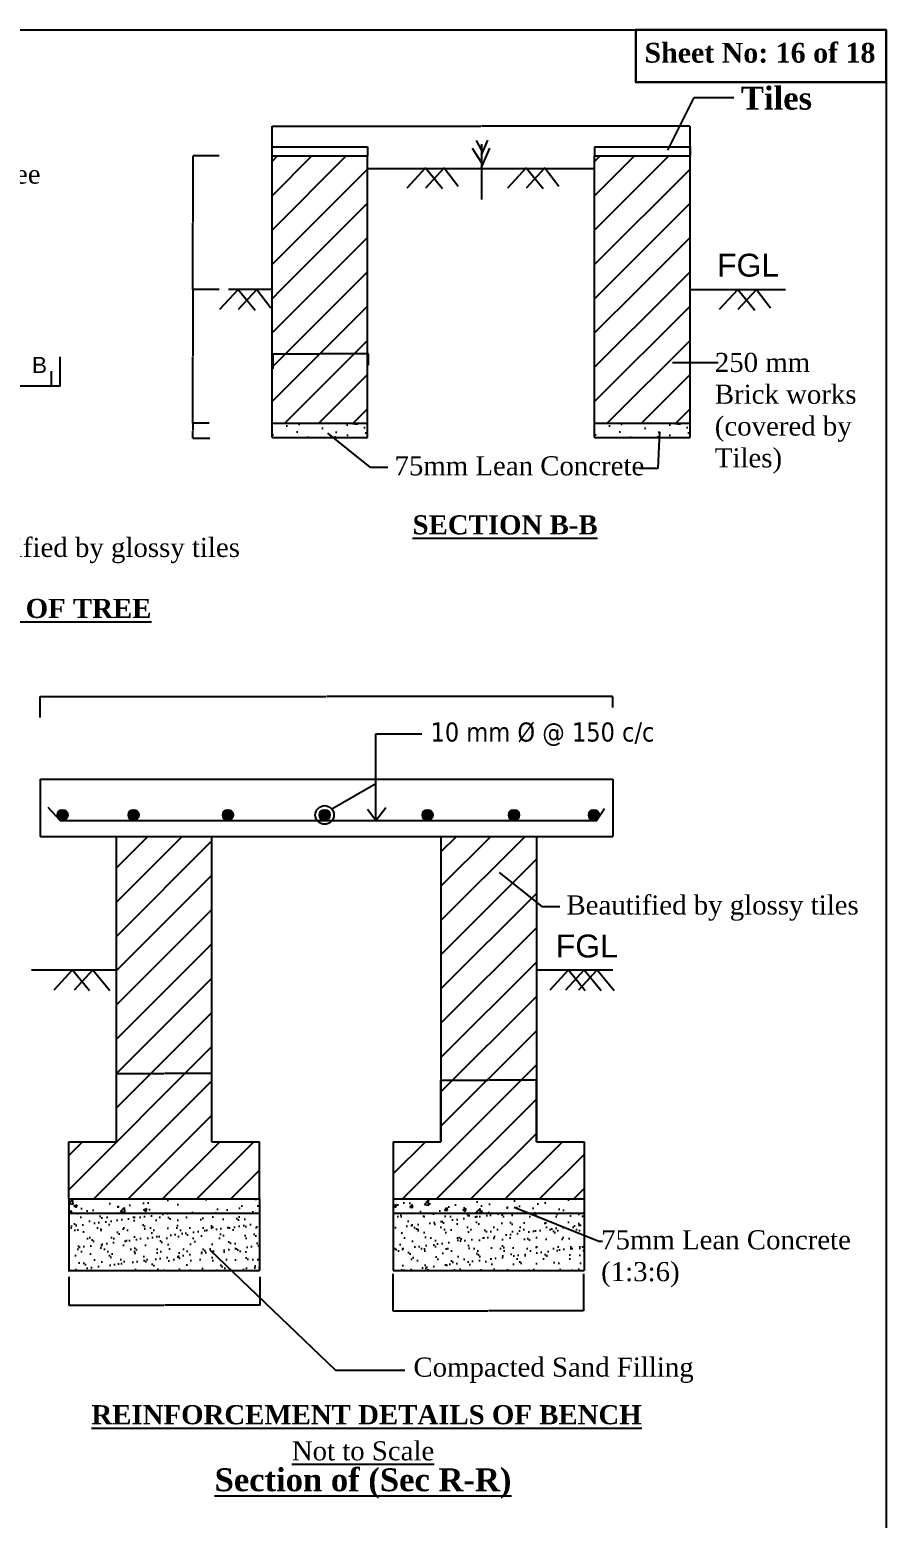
# Model space of a CAD drawing. Header units: inches. Extents: x 89000 to 1304432, y -10828 to 220529.
# Drawn here: x 847106 to 851594, y 77446 to 85245 of the extents above; entities that cross this region are included whole.
import ezdxf

# ---------------------------------------------------------------- set-up
doc = ezdxf.new("R2010")
doc.units = ezdxf.units.IN
doc.header["$LTSCALE"] = 7
doc.header["$MEASUREMENT"] = 0
doc.layers.add('sheet', color=1, linetype='Continuous', lineweight=15)
doc.styles.add('dim', font='isocp.shx')
doc.styles.get("Standard").update_dxf_attribs({"font": 'arial.ttf'})
doc.dimstyles.new('Copy of STANDARD', dxfattribs={"dimtxt": 0.5, "dimasz": 0.4075, "dimexe": 0.364, "dimexo": 0.219, "dimgap": 0.09, "dimtad": 0, "dimdec": 0, "dimlfac": 1000, "dimzin": 0, "dimdsep": 46, "dimtxsty": 'Standard', "dimcen": 0.09, "dimclre": 256, "dimadec": 0, "dimazin": 0, "dimtfac": 1, "dimtdec": 0, "dimtofl": 0, "dimtmove": 0, "dimatfit": 3, "dimfxl": 1, "dimtolj": 1, "dimtzin": 0, "dimlwd": -1, "dimarcsym": 0})
doc.dimstyles.get("Standard").update_dxf_attribs({"dimtxt": 0.18, "dimasz": 0.18, "dimexe": 0.18, "dimexo": 0.0625, "dimgap": 0.09, "dimtad": 0, "dimtih": 1, "dimtoh": 1, "dimdec": 4, "dimzin": 0, "dimdsep": 46, "dimtxsty": 'Standard', "dimcen": 0.09, "dimadec": 0, "dimazin": 0, "dimtfac": 1, "dimtdec": 4, "dimtofl": 0, "dimtmove": 0, "dimatfit": 3, "dimfxl": 1, "dimtolj": 1, "dimtzin": 0, "dimarcsym": 0})
doc.dimstyles.new('STANDARD$0', dxfattribs={"dimscale": 0, "dimtxt": 8, "dimasz": 8, "dimexe": 4, "dimexo": 0, "dimgap": 2, "dimtad": 1, "dimdec": 0, "dimzin": 0, "dimdsep": 46, "dimtxsty": 'dim', "dimblk": 'DOTSMALL', "dimcen": 1, "dimclrd": 6, "dimclre": 6, "dimclrt": 256, "dimadec": 0, "dimazin": 0, "dimtfac": 1, "dimtdec": 0, "dimtix": 1, "dimtofl": 0, "dimtmove": 1, "dimatfit": 3, "dimldrblk": 'DOTSMALL', "dimfxl": 6, "dimtolj": 1, "dimtzin": 0, "dimarcsym": 0})
pattern_1 = [(45, (603621.99, 96995.2), (-89.80256, 89.80256), [])]
pattern_2 = [(45, (605312.44, 96995.2), (-89.80256, 89.80256), [])]

# ---------------------------------------------------------------- blocks, each defined once
blk = doc.blocks.new('*D254')
at = {"layer": 'Defpoints', "color": 0, "transparency": 16777216}
for p in [(847161, 81751), (850161, 81694.4), (847161, 81641.1)]:
    blk.add_point(p, dxfattribs=at)
at = {"layer": 'sheet', "color": 0, "lineweight": -2, "transparency": 16777216}
for p, q in [((847161, 81641.3), (847161, 81751.4)), ((847161.8, 81751), (848658.8, 81751)), ((850160.2, 81751), (848663.3, 81751)), ((850161, 81694.6), (850161, 81751.4))]:
    blk.add_line(p, q, dxfattribs=at)
at = {"layer": 'sheet', "color": 0, "transparency": 16777216}
for points in [[(847161.8, 81751.2), (847161.8, 81750.9), (847161, 81751)], [(850160.2, 81751.2), (850160.2, 81750.9), (850161, 81751)]]:
    blk.add_solid(points, dxfattribs=at)
at = {"layer": 'sheet', "color": 0, "lineweight": -3, "transparency": 16777216, "insert": (848661, 81751), "char_height": 0.4, "attachment_point": 5}
blk.add_mtext('\\A1;{\\H3.667x;1500}', dxfattribs=at)
blk = doc.blocks.new('*D255')
at = {"layer": 'Defpoints', "color": 0, "transparency": 16777216}
for p in [(847311.3, 78710.3), (848311.3, 78710.3), (848311.3, 78561.6)]:
    blk.add_point(p, dxfattribs=at)
at = {"layer": 'sheet', "color": 0, "lineweight": -2, "transparency": 16777216}
for p, q in [((847311.3, 78710.1), (847311.3, 78561.3)), ((848311.3, 78710.1), (848311.3, 78561.3)), ((847312.1, 78561.6), (847809.5, 78561.6)), ((848310.5, 78561.6), (847813, 78561.6))]:
    blk.add_line(p, q, dxfattribs=at)
at = {"layer": 'sheet', "color": 0, "transparency": 16777216}
for points in [[(847312.1, 78561.8), (847312.1, 78561.5), (847311.3, 78561.6)], [(848310.5, 78561.8), (848310.5, 78561.5), (848311.3, 78561.6)]]:
    blk.add_solid(points, dxfattribs=at)
at = {"layer": 'sheet', "color": 0, "lineweight": -3, "transparency": 16777216, "insert": (847811.3, 78561.6), "char_height": 0.4, "attachment_point": 5}
blk.add_mtext('\\A1;{\\H3.667x;375}', dxfattribs=at)
blk = doc.blocks.new('*D256')
at = {"layer": 'Defpoints', "color": 0, "transparency": 16777216}
for p in [(849008, 78726.4), (850008, 78726.4), (850008, 78532.2)]:
    blk.add_point(p, dxfattribs=at)
at = {"layer": 'sheet', "color": 0, "lineweight": -2, "transparency": 16777216}
for p, q in [((849008, 78726.2), (849008, 78531.9)), ((850008, 78726.2), (850008, 78531.9)), ((849008.8, 78532.2), (849506.3, 78532.2)), ((850007.2, 78532.2), (849509.8, 78532.2))]:
    blk.add_line(p, q, dxfattribs=at)
at = {"layer": 'sheet', "color": 0, "transparency": 16777216}
for points in [[(849008.8, 78532.4), (849008.8, 78532.1), (849008, 78532.2)], [(850007.2, 78532.4), (850007.2, 78532.1), (850008, 78532.2)]]:
    blk.add_solid(points, dxfattribs=at)
at = {"layer": 'sheet', "color": 0, "lineweight": -3, "transparency": 16777216, "insert": (849508, 78532.2), "char_height": 0.4, "attachment_point": 5}
blk.add_mtext('\\A1;{\\H3.667x;375}', dxfattribs=at)
blk = doc.blocks.new('*D262')
at = {"layer": 'Defpoints', "color": 0, "transparency": 16777216}
for p in [(848061, 79776.7), (847561, 79418.8), (848061, 79418.8)]:
    blk.add_point(p, dxfattribs=at)
at = {"layer": 'sheet', "color": 0, "lineweight": -2, "transparency": 16777216}
for p, q in [((847561, 79419), (847561, 79777)), ((847561.8, 79776.7), (847809.3, 79776.7)), ((848060.2, 79776.7), (847812.8, 79776.7)), ((848061, 79419), (848061, 79777))]:
    blk.add_line(p, q, dxfattribs=at)
at = {"layer": 'sheet', "color": 0, "transparency": 16777216}
for points in [[(847561.8, 79776.8), (847561.8, 79776.5), (847561, 79776.7)], [(848060.2, 79776.8), (848060.2, 79776.5), (848061, 79776.7)]]:
    blk.add_solid(points, dxfattribs=at)
at = {"layer": 'sheet', "color": 0, "lineweight": -3, "transparency": 16777216, "insert": (847811, 79776.7), "char_height": 0.4, "attachment_point": 5}
blk.add_mtext('\\A1;{\\H3.667x;250}', dxfattribs=at)
blk = doc.blocks.new('*D263')
at = {"layer": 'Defpoints', "color": 0, "transparency": 16777216}
for p in [(849761, 79740.9), (849261, 79418.8), (849761, 79418.8)]:
    blk.add_point(p, dxfattribs=at)
at = {"layer": 'sheet', "color": 0, "lineweight": -2, "transparency": 16777216}
for p, q in [((849261, 79419), (849261, 79741.3)), ((849261.8, 79740.9), (849509.3, 79740.9)), ((849760.2, 79740.9), (849512.8, 79740.9)), ((849761, 79419), (849761, 79741.3))]:
    blk.add_line(p, q, dxfattribs=at)
at = {"layer": 'sheet', "color": 0, "transparency": 16777216}
for points in [[(849261.8, 79741), (849261.8, 79740.8), (849261, 79740.9)], [(849760.2, 79741), (849760.2, 79740.8), (849761, 79740.9)]]:
    blk.add_solid(points, dxfattribs=at)
at = {"layer": 'sheet', "color": 0, "lineweight": -3, "transparency": 16777216, "insert": (849511, 79740.9), "char_height": 0.4, "attachment_point": 5}
blk.add_mtext('\\A1;{\\H3.667x;250}', dxfattribs=at)
blk = doc.blocks.new('*D266')
at = {"layer": 'Defpoints', "color": 0, "transparency": 16777216}
for p in [(848099.2, 84584), (847961.3, 83884), (848099.2, 83884)]:
    blk.add_point(p, dxfattribs=at)
at = {"layer": 'sheet', "color": 0, "lineweight": -2, "transparency": 16777216}
for p, q in [((848099, 84584), (847961, 84584)), ((847961.3, 84583.2), (847961.3, 84235.8)), ((847961.3, 83884.8), (847961.3, 84232.3)), ((848099, 83884), (847961, 83884))]:
    blk.add_line(p, q, dxfattribs=at)
at = {"layer": 'sheet', "color": 0, "transparency": 16777216}
for points in [[(847961.2, 84583.2), (847961.5, 84583.2), (847961.3, 84584)], [(847961.2, 83884.8), (847961.5, 83884.8), (847961.3, 83884)]]:
    blk.add_solid(points, dxfattribs=at)
at = {"layer": 'sheet', "color": 0, "lineweight": -3, "transparency": 16777216, "insert": (847961.3, 84234), "char_height": 0.4, "attachment_point": 5, "rotation": 90}
blk.add_mtext('\\A1;{\\H3.667x;350}', dxfattribs=at)
blk = doc.blocks.new('*D267')
at = {"layer": 'Defpoints', "color": 0, "transparency": 16777216}
for p in [(848099.2, 83884), (847961.3, 83184), (848046.9, 83184)]:
    blk.add_point(p, dxfattribs=at)
at = {"layer": 'sheet', "color": 0, "lineweight": -2, "transparency": 16777216}
for p, q in [((848099, 83884), (847961, 83884)), ((847961.3, 83883.2), (847961.3, 83535.8)), ((847961.3, 83184.8), (847961.3, 83532.3)), ((848046.7, 83184), (847961, 83184))]:
    blk.add_line(p, q, dxfattribs=at)
at = {"layer": 'sheet', "color": 0, "transparency": 16777216}
for points in [[(847961.2, 83883.2), (847961.5, 83883.2), (847961.3, 83884)], [(847961.2, 83184.8), (847961.5, 83184.8), (847961.3, 83184)]]:
    blk.add_solid(points, dxfattribs=at)
at = {"layer": 'sheet', "color": 0, "lineweight": -3, "transparency": 16777216, "insert": (847961.3, 83534), "char_height": 0.4, "attachment_point": 5, "rotation": 90}
blk.add_mtext('\\A1;{\\H3.667x;600}', dxfattribs=at)
blk = doc.blocks.new('*D268')
at = {"layer": 'Defpoints', "color": 0, "transparency": 16777216}
for p in [(848881.7, 83547.4), (848381.7, 83468.2), (848881.7, 83488.2)]:
    blk.add_point(p, dxfattribs=at)
at = {"layer": 'sheet', "color": 0, "lineweight": -2, "transparency": 16777216}
for p, q in [((848381.7, 83468.4), (848381.7, 83547.7)), ((848382.5, 83547.4), (848630, 83547.4)), ((848880.9, 83547.4), (848633.4, 83547.4)), ((848881.7, 83488.5), (848881.7, 83547.7))]:
    blk.add_line(p, q, dxfattribs=at)
at = {"layer": 'sheet', "color": 0, "transparency": 16777216}
for points in [[(848382.5, 83547.5), (848382.5, 83547.2), (848381.7, 83547.4)], [(848880.9, 83547.5), (848880.9, 83547.2), (848881.7, 83547.4)]]:
    blk.add_solid(points, dxfattribs=at)
at = {"layer": 'sheet', "color": 0, "lineweight": -3, "transparency": 16777216, "insert": (848631.7, 83547.4), "char_height": 0.4, "attachment_point": 5}
blk.add_mtext('\\A1;{\\H3.667x;250}', dxfattribs=at)
blk = doc.blocks.new('*D270')
at = {"layer": 'Defpoints', "color": 0, "transparency": 16777216}
for p in [(848046.9, 83184), (847961.3, 83104), (848050.5, 83104)]:
    blk.add_point(p, dxfattribs=at)
at = {"layer": 'sheet', "color": 0, "lineweight": -2, "transparency": 16777216}
for p, q in [((848046.7, 83184), (847961, 83184)), ((847961.3, 83183.2), (847961.3, 83145.2)), ((848050.2, 83104), (847961, 83104)), ((847961.3, 83104.8), (847961.3, 83142.9))]:
    blk.add_line(p, q, dxfattribs=at)
at = {"layer": 'sheet', "color": 0, "transparency": 16777216}
for points in [[(847961.2, 83183.2), (847961.5, 83183.2), (847961.3, 83184)], [(847961.2, 83104.8), (847961.5, 83104.8), (847961.3, 83104)]]:
    blk.add_solid(points, dxfattribs=at)
at = {"layer": 'sheet', "color": 0, "lineweight": -3, "transparency": 16777216, "insert": (847961.3, 83144), "char_height": 0.4, "attachment_point": 5, "rotation": 90}
blk.add_mtext('\\A1;{\\H3.667x;75}', dxfattribs=at)
blk = doc.blocks.new('*D271')
at = {"layer": 'Defpoints', "color": 0, "transparency": 16777216}
for p in [(850566.4, 84740), (848375.9, 84584), (850566.4, 84584)]:
    blk.add_point(p, dxfattribs=at)
at = {"layer": 'sheet', "color": 0, "lineweight": -2, "transparency": 16777216}
for p, q in [((848375.9, 84584.3), (848375.9, 84740.3)), ((848376.7, 84740), (849469.6, 84740)), ((850565.6, 84740), (849472.8, 84740)), ((850566.4, 84584.3), (850566.4, 84740.3))]:
    blk.add_line(p, q, dxfattribs=at)
at = {"layer": 'sheet', "color": 0, "transparency": 16777216}
for points in [[(848376.7, 84740.1), (848376.7, 84739.8), (848375.9, 84740)], [(850565.6, 84740.1), (850565.6, 84739.8), (850566.4, 84740)]]:
    blk.add_solid(points, dxfattribs=at)
at = {"layer": 'sheet', "color": 0, "lineweight": -3, "transparency": 16777216, "insert": (849471.2, 84740), "char_height": 0.4, "attachment_point": 5}
blk.add_mtext('\\A1;{\\H2.5x;2000}', dxfattribs=at)

msp = doc.modelspace()

# ---------------------------------------------------------------- hatches: boundary and pattern name
at = {"layer": 'sheet', "lineweight": -3}
h = msp.add_hatch(dxfattribs=at)
h.set_pattern_fill('ANSI31', color=0, scale=40, style=0)
h.set_pattern_definition(pattern_1)
h.paths.add_polyline_path([(848375.94242, 84584.04627), (848375.94242, 83884.04627), (848875.94242, 83884.04627), (848875.94242, 84584.04627)])
h = msp.add_hatch(dxfattribs=at)
h.set_pattern_fill('ANSI31', color=0, scale=40, style=0)
h.set_pattern_definition(pattern_2)
h.paths.add_polyline_path([(850066.39568, 84584.04627), (850066.39568, 83884.04627), (850566.39568, 83884.04627), (850566.39568, 84584.04627)])
h = msp.add_hatch(dxfattribs=at)
h.set_pattern_fill('ANSI31', color=0, scale=40, style=0)
h.set_pattern_definition(pattern_1)
h.paths.add_polyline_path([(848459.69174, 83426.53125), (848792.19311, 83426.53125), (848792.19311, 83257.31317), (848459.69174, 83257.31317)], flags=24)
h.paths.add_polyline_path([(848375.94242, 83184.04627), (848875.94242, 83184.04627), (848875.94242, 83884.04627), (848375.94242, 83884.04627)])
h = msp.add_hatch(dxfattribs=at)
h.set_pattern_fill('ANSI31', color=0, scale=40, style=0)
h.set_pattern_definition(pattern_2)
h.paths.add_polyline_path([(850150.14499, 83426.53125), (850482.64636, 83426.53125), (850482.64636, 83257.31317), (850150.14499, 83257.31317)], flags=24)
h.paths.add_polyline_path([(850066.39568, 83184.04627), (850566.39568, 83184.04627), (850566.39568, 83884.04627), (850066.39568, 83884.04627)])
h = msp.add_hatch(dxfattribs=at)
h.set_pattern_fill('AR-CONC', color=0, style=0)
h.set_pattern_definition([(50, (603621.99, 96995.2), (182.18467, -15.93909), [19.05, -209.55]), (355, (603621.99, 96995.2), (-35.24283, 191.05664), [15.24, -167.64]), (100.451, (603637.17, 96993.87), (146.9425, 175.11669), [16.19, -178.09]), (46.1842, (603621.99, 97046), (271.07904, -42.04233), [28.575, -314.325]), (96.6356, (603644.58, 97042.5), (237.40423, 247.42556), [24.285, -267.135]), (351.184, (603621.99, 97046), (237.4046, 247.42512), [22.86, -251.46]), (21, (603647.39, 97033.3), (151.61488, -102.26552), [19.05, -209.55]), (326, (603647.39, 97033.3), (61.80203, 184.18797), [15.24, -167.64]), (71.4514, (603660.02, 97024.78), (213.41649, 81.92286), [16.19, -178.09]), (37.5, (603621.986, 96995.2), (3.088603, 84.555039), [0, -165.608, 0, -170.18, 0, -168.275]), (7.5, (603621.99, 96995.2), (66.819663, 100.180575), [0, -97.028, 0, -161.798, 0, -64.135]), (327.5, (603565.344, 96995.2), (135.590595, -5.728744), [0, -63.5, 0, -198.12, 0, -262.89]), (317.5, (603539.94, 96995.2), (148.12918, 25.42649), [0, -82.55, 0, -131.572, 0, -186.69])])
h.paths.add_polyline_path([(848375.94242, 83109.04627), (848875.94242, 83109.04627), (848875.94242, 83184.04627), (848375.94242, 83184.04627)])
h = msp.add_hatch(dxfattribs=at)
h.set_pattern_fill('AR-CONC', color=0, style=0)
h.set_pattern_definition([(50, (605312.44, 96995.2), (182.18467, -15.93909), [19.05, -209.55]), (355, (605312.44, 96995.2), (-35.24283, 191.05664), [15.24, -167.64]), (100.451, (605327.62, 96993.87), (146.9425, 175.11669), [16.19, -178.09]), (46.1842, (605312.44, 97046), (271.07904, -42.04233), [28.575, -314.325]), (96.6356, (605335.03, 97042.5), (237.40423, 247.42556), [24.285, -267.135]), (351.184, (605312.44, 97046), (237.4046, 247.42512), [22.86, -251.46]), (21, (605337.84, 97033.3), (151.61488, -102.26552), [19.05, -209.55]), (326, (605337.84, 97033.3), (61.80203, 184.18797), [15.24, -167.64]), (71.4514, (605350.47, 97024.78), (213.41649, 81.92286), [16.19, -178.09]), (37.5, (605312.44, 96995.2), (3.088603, 84.555039), [0, -165.608, 0, -170.18, 0, -168.275]), (7.5, (605312.44, 96995.2), (66.819663, 100.180575), [0, -97.028, 0, -161.798, 0, -64.135]), (327.5, (605255.8, 96995.2), (135.590595, -5.728744), [0, -63.5, 0, -198.12, 0, -262.89]), (317.5, (605230.4, 96995.2), (148.12918, 25.42649), [0, -82.55, 0, -131.572, 0, -186.69])])
h.paths.add_polyline_path([(850066.39568, 83109.04627), (850566.39568, 83109.04627), (850566.39568, 83184.04627), (850066.39568, 83184.04627)])
for points in [[(847250.95758, 81130.93819, 1.0000009807), (847305.82233, 81130.93819, 0.3854455477), (847281.10703, 81158.23568), (847275.67288, 81158.23568, 0.3854455477)], [(847622.98153, 81130.93819, 1.0000009807), (847677.84628, 81130.93819, 0.3854455477), (847653.13098, 81158.23568), (847647.69683, 81158.23568, 0.3854455477)], [(848117.23574, 81130.93819, 1.0000009807), (848172.10049, 81130.93819, 0.3854455477), (848147.38519, 81158.23568), (848141.95103, 81158.23568, 0.3854455477)], [(848624.14407, 81130.93819, 1.0000009807), (848679.00882, 81130.93819, 0.3854455477), (848654.29352, 81158.23568), (848648.85937, 81158.23568, 0.3854455477)], [(849163.69433, 81130.93819, 1.0000009807), (849218.55908, 81130.93819, 0.3854455477), (849193.84378, 81158.23568), (849188.40963, 81158.23568, 0.3854455477)], [(849616.2726, 81130.93819, 1.0000009807), (849671.13735, 81130.93819, 0.3854455477), (849646.42205, 81158.23568), (849640.9879, 81158.23568, 0.3854455477)], [(850035.13154, 81130.93819, 1.0000009807), (850089.9963, 81130.93819, 0.3854455477), (850065.281, 81158.23568), (850059.84684, 81158.23568, 0.3854455477)]]:
    msp.add_hatch(color=0, dxfattribs=at).paths.add_polyline_path(points)
h = msp.add_hatch(dxfattribs=at)
h.set_pattern_fill('ANSI31', color=0, scale=40, style=0)
h.set_pattern_definition([(45, (715838.27, 106644.88), (-89.80256, 89.80256), [])])
h.paths.add_polyline_path([(848061.04976, 80318.79729), (847561.04976, 80318.79729), (847561.04976, 79418.79729), (847311.04976, 79418.79729), (847311.04976, 79118.79729), (848311.04976, 79118.79729), (848311.04976, 79418.79729), (848061.04976, 79418.79729)])
h.paths.add_polyline_path([(848061.04976, 81018.79729), (847561.04976, 81018.79729), (847561.04976, 80318.79729), (848061.04976, 80318.79729)])
h.paths.add_polyline_path([(849761.04976, 81018.79729), (849261.04976, 81018.79729), (849261.04976, 80318.79729), (849761.04976, 80318.79729)])
h.paths.add_polyline_path([(849761.04976, 80318.79729), (849261.04976, 80318.79729), (849261.04976, 79418.79729), (849011.04976, 79418.79729), (849011.04976, 79118.79729), (850011.04976, 79118.79729), (850011.04976, 79418.79729), (849761.04976, 79418.79729)])
h = msp.add_hatch(dxfattribs=at)
h.set_pattern_fill('AR-CONC', color=0, style=0)
h.set_pattern_definition([(50, (847311.05, 79043.8), (182.185, -15.939), [19.05, -209.55]), (355, (847311.05, 79043.8), (-35.243, 191.057), [15.24, -167.64]), (100.451, (847326.23, 79042.47), (146.943, 175.117), [16.19, -178.09]), (46.184, (847311.05, 79094.6), (271.079, -42.042), [28.575, -314.325]), (96.636, (847333.64, 79091.1), (237.404, 247.426), [24.285, -267.135]), (351.184, (847311.05, 79094.6), (237.405, 247.425), [22.86, -251.46]), (21, (847336.45, 79081.9), (151.615, -102.2655), [19.05, -209.55]), (326, (847336.45, 79081.9), (61.802, 184.188), [15.24, -167.64]), (71.4514, (847349.08, 79073.38), (213.416, 81.923), [16.19, -178.09]), (37.5, (847311.05, 79043.8), (3.0886, 84.555), [0, -165.608, 0, -170.18, 0, -168.275]), (7.5, (847311.05, 79043.8), (66.8197, 100.1806), [0, -97.028, 0, -161.798, 0, -64.135]), (327.5, (847254.41, 79043.8), (135.5906, -5.7287), [0, -63.5, 0, -198.12, 0, -262.89]), (317.5, (847229.01, 79043.8), (148.129, 25.4265), [0, -82.55, 0, -131.572, 0, -186.69])])
h.paths.add_polyline_path([(848311.04976, 79118.79729), (847311.04976, 79118.79729), (847311.04976, 79043.79729), (848311.04976, 79043.79729)])
h.paths.add_polyline_path([(850011.04976, 79118.79729), (849011.04976, 79118.79729), (849011.04976, 79043.79729), (850011.04976, 79043.79729)])
h = msp.add_hatch(dxfattribs=at)
h.set_pattern_fill('AR-SAND', color=0, scale=1.75, style=0)
h.set_pattern_definition([(37.5, (847311.05, 78743.8), (-2.8, 85.6473), [0, -67.564, 0, -75.565, 0, -72.2313]), (7.5, (847311.05, 78743.8), (78.6666, 125.4444), [0, -36.449, 0, -60.8965, 0, -23.3362]), (327.5, (847256.376, 78743.8), (138.4237, 0.2515), [0, -22.225, 0, -80.01, 0, -104.4575]), (317.5, (847256.38, 78743.8), (133.6224, 39.0126), [0, -11.1125, 0, -52.451, 0, -60.0075])])
h.paths.add_polyline_path([(847311.04976, 79043.79729), (847311.04976, 78743.79729), (848311.04976, 78743.79729), (848311.04976, 79043.79729)])
h.paths.add_polyline_path([(849011.04976, 79043.79729), (849011.04976, 78743.79729), (850011.04976, 78743.79729), (850011.04976, 79043.79729)])

# ---------------------------------------------------------------- linework, layer by layer
at = {"color": 0, "lineweight": -3, "ltscale": 0.2}
for p, q in [((848375.94242, 84584.04627), (848375.94242, 84631.86496)), ((848375.94242, 84631.86496), (848875.94242, 84631.86496)), ((848875.94242, 84631.86496), (848875.94242, 84584.04627)), ((850066.39568, 84631.86496), (850566.39568, 84631.86496)), ((850066.39568, 84631.86496), (850066.39568, 84584.04627)), ((850566.39568, 84631.86496), (850566.39568, 84584.04627))]:
    msp.add_line(p, q, dxfattribs=at)
at = {"color": 0, "linetype": 'ByBlock', "lineweight": -3, "ltscale": 0.5}
for p, q in [((849472.81885, 84616.28971), (849447.06923, 84664.70955)), ((849472.81885, 84590.86163), (849506.28819, 84666.81641)), ((849472.81885, 84646.40937), (849472.81885, 84355.94907)), ((849472.81885, 84522.93022), (849516.79682, 84625.41738)), ((849472.81885, 84549.63905), (849426.63957, 84623.9628)), ((848875.94242, 84518.22657), (850066.39568, 84518.22657)), ((849277.58218, 84521.45537), (849350.71826, 84425.80633)), ((849805.51375, 84521.45537), (849878.64983, 84425.80633)), ((848375.94242, 83884.04627), (848147.03222, 83884.04627)), ((848296.49738, 83884.04627), (848369.63346, 83788.39723)), ((850914.00342, 83884.04627), (850987.1395, 83788.39723))]:
    msp.add_line(p, q, dxfattribs=at)
at = {"color": 0, "lineweight": -3, "ltscale": 0.5}
for p, q in [((848375.94242, 84584.04627), (848875.94242, 84584.04627)), ((850066.39568, 84584.04627), (850566.39568, 84584.04627))]:
    msp.add_line(p, q, dxfattribs=at)
msp.add_lwpolyline([(851594.19349, 74461.83666), (836049.84839, 74461.83666), (836049.84839, 85245.39259), (851594.19349, 85245.39259)], close=True)
at = {"color": 7, "lineweight": 30, "ltscale": 0.18}
msp.add_lwpolyline([(851594.19349, 85245.39259), (850281.52371, 85245.39259), (850281.52371, 84970.02394), (851594.19349, 84970.02394)], close=True, dxfattribs=at)
at = {"layer": 'sheet', "color": 0, "lineweight": -3}
for p, q in [((848375.94242, 83109.04627), (848375.94242, 84584.04627)), ((848875.94242, 83109.04627), (848875.94242, 84584.04627)), ((850066.39568, 83109.04627), (850066.39568, 84584.04627)), ((850566.39568, 83109.04627), (850566.39568, 84584.04627)), ((848375.94242, 83184.04627), (848875.94242, 83184.04627)), ((850066.39568, 83184.04627), (850566.39568, 83184.04627)), ((848920.50707, 81101.92422), (848920.50707, 81556.52365)), ((848920.50707, 81556.52365), (849160.49234, 81556.52365)), ((847161.04976, 81318.79729), (850161.04976, 81318.79729)), ((847161.04976, 81318.79729), (847161.04976, 81018.79729)), ((850161.04976, 81318.79729), (850161.04976, 81018.79729)), ((847161.04976, 81018.79729), (850161.04976, 81018.79729)), ((847561.04976, 79418.79729), (847561.04976, 81018.79729)), ((848061.04976, 79418.79729), (848061.04976, 81018.79729)), ((849261.04976, 81018.79729), (849261.04976, 79418.79729)), ((849761.04976, 81018.79729), (849761.04976, 79418.79729)), ((847115.90965, 80318.79729), (847561.04976, 80318.79729)), ((849761.04976, 80318.79729), (850161.04976, 80318.79729)), ((847311.04976, 79418.79729), (847561.04976, 79418.79729)), ((847311.04976, 79118.79729), (847311.04976, 79418.79729)), ((848061.04976, 79418.79729), (848311.04976, 79418.79729)), ((848311.04976, 79118.79729), (848311.04976, 79418.79729)), ((849011.04976, 79418.79729), (849261.04976, 79418.79729)), ((849011.04976, 79418.79729), (849011.04976, 79118.79729)), ((849761.04976, 79418.79729), (850011.04976, 79418.79729)), ((850011.04976, 79418.79729), (850011.04976, 79118.79729)), ((847311.04976, 79118.79729), (848311.04976, 79118.79729)), ((849011.04976, 79118.79729), (850011.04976, 79118.79729))]:
    msp.add_line(p, q, dxfattribs=at)
for points in [[(849179.92317, 84521.45537), (849082.26416, 84416.19647)], [(849277.58218, 84521.45537), (849179.92317, 84416.19647)], [(849179.92317, 84521.45537), (849268.96577, 84413.3266)], [(849707.85474, 84521.45537), (849610.19573, 84416.19647)], [(849805.51375, 84521.45537), (849707.85474, 84416.19647)], [(849707.85474, 84521.45537), (849796.89734, 84413.3266)], [(848198.83837, 83884.04627), (848101.17936, 83778.78736)], [(848296.49738, 83884.04627), (848198.83837, 83778.78736)], [(848198.83837, 83884.04627), (848287.88098, 83775.9175)], [(850566.39568, 83884.04627), (851066.39568, 83884.04627)], [(850816.34441, 83884.04627), (850718.68539, 83778.78736)], [(850914.00342, 83884.04627), (850816.34441, 83778.78736)], [(850816.34441, 83884.04627), (850905.38701, 83775.9175)], [(847026.45215, 83380.13646), (847265.26341, 83380.13646), (847265.26341, 83531.32983)], [(847219.86196, 83380.13646), (847219.86196, 83455.949)], [(848375.94242, 83109.04627), (848375.94242, 83109.04627)], [(848375.94242, 83109.04627), (848875.94242, 83109.04627)], [(850066.39568, 83109.04627), (850066.39568, 83109.04627)], [(850066.39568, 83109.04627), (850566.39568, 83109.04627)], [(848920.50707, 81294.80901), (848689.70408, 81161.65119)], [(847200.47038, 81171.92177), (847265.72308, 81101.92422), (850075.42475, 81101.92422), (850118.2786, 81164.21115)], [(848920.50707, 81101.92422), (848876.40495, 81160.38987)], [(848920.50707, 81101.92422), (848971.55356, 81169.96892)], [(847330.09751, 80318.79729), (847232.4385, 80213.53839)], [(847330.09751, 80318.79729), (847419.14012, 80210.66852)], [(847436.37441, 80318.79729), (847338.7154, 80213.53839)], [(847436.37441, 80318.79729), (847525.41702, 80210.66852)], [(847561.04976, 80318.79729), (847564.69632, 80318.79729)], [(849761.04976, 80318.79729), (849761.04976, 80318.79729)], [(849928.48806, 80318.79729), (849830.82904, 80213.53839)], [(850010.79817, 80318.79729), (849913.13916, 80213.53839)], [(849928.48806, 80318.79729), (850017.53066, 80210.66852)], [(850078.73965, 80318.79729), (849981.08064, 80213.53839)], [(850010.79817, 80318.79729), (850099.84077, 80210.66852)], [(850078.73965, 80318.79729), (850167.78225, 80210.66852)], [(847311.04976, 79118.79729), (848311.04976, 79118.79729)], [(847311.04976, 79118.79729), (847311.04976, 78743.79729)], [(848311.04976, 79118.79729), (848311.04976, 78743.79729)], [(849011.04976, 79118.79729), (850011.04976, 79118.79729)], [(849011.04976, 79118.79729), (849011.04976, 78743.79729)], [(850011.04976, 79118.79729), (850011.04976, 78743.79729)], [(847311.04976, 79043.79729), (848311.04976, 79043.79729)], [(849011.04976, 79043.79729), (850011.04976, 79043.79729)], [(847311.04976, 78743.79729), (848311.04976, 78743.79729)], [(849011.04976, 78743.79729), (850011.04976, 78743.79729)]]:
    msp.add_lwpolyline(points, dxfattribs=at)
for centre, radius in [((847278.38995, 81130.93819), 27.43238), ((847650.41391, 81130.93819), 27.43238), ((848144.66811, 81130.93819), 27.43238), ((848651.57645, 81130.93819), 48.95921), ((848651.57645, 81130.93819), 27.43238), ((849191.1267, 81130.93819), 27.43238), ((849643.70497, 81130.93819), 27.43238), ((850062.56392, 81130.93819), 27.43238)]:
    msp.add_circle(centre, radius, dxfattribs=at)

# ---------------------------------------------------------------- texts
at = {"color": 7, "lineweight": 30, "ltscale": 0.18, "insert": (850327.38596, 85176.84563), "char_height": 103.7654265, "width": 3727.2203983, "attachment_point": 1}
msp.add_mtext('{\\fTimes New Roman|b1|i0|c0|p18;Sheet No: 16 of 18}', dxfattribs=at)
at = {"layer": 'sheet', "color": 0, "lineweight": -3, "attachment_point": 1}
for s, insert, char_height, width in [('{\\fTimes New Roman|b1|i0|c0|p18;   Tiles }', (850696.99181, 84946.96577), 120, 4081.1920978), ('{\\fTahoma|b0|i0|c0|p34;\\P\\fTimes New Roman|b0|i0|c0|p18;\\H0.324x;Tree}', (846886.52877, 85053.67361), 308.688975, 1138933.6973437), ('{\\fTahoma|b0|i0|c0|p34;\\P\\fTimes New Roman|b0|i0|c0|p18;\\H0.324x;250 mm\\PBrick works\\P(covered by\\PTiles)\\P }', (850696.05245, 84066.99037), 308.688975, 1138933.6973437), ('B', (847117.84158, 83531.24179), 85, 69.3142484), ('{\\fTahoma|b0|i0|c0|p34;\\P\\fTimes New Roman|b0|i0|c0|p18;\\H0.324x;75mm Lean Concrete}', (849017.70974, 83525.21106), 308.688975, 1138933.6973437), ('{\\fTahoma|b0|i0|c0|p34;\\P\\fTimes New Roman|b1|i0|c0|p18;\\H0.324x;\\LSECTION B-B}', (849112.23616, 83215.82775), 308.688975, 1138933.6973437), ('{\\fTahoma|b0|i0|c0|p34;\\P\\fTimes New Roman|b0|i0|c0|p18;\\H0.324x;Beautified by glossy tiles}', (846676.32215, 83097.55994), 308.688975, 1138933.6973437), ('{\\fTahoma|b0|i0|c0|p34;\\P\\fTimes New Roman|b1|i0|c0|p18;\\H0.324x;\\LPERIPHERIAL WALL OF TREE}', (845498.6722, 82777.82087), 308.688975, 1138933.6973437), ('{\\fTahoma|b0|i0|c0|p34;10 mm %%C @ 150 c/c}', (849206.58639, 81615.69654), 100, 4169.5212449), ('{\\fTahoma|b0|i0|c0|p34;\\P\\fTimes New Roman|b0|i0|c0|p18;\\H0.324x;Beautified by glossy tiles}', (849918.53517, 81223.87425), 308.688975, 1138933.6973437), ('{\\fTahoma|b0|i0|c0|p34;\\P\\fTimes New Roman|b0|i0|c0|p18;\\H0.324x;75mm Lean Concrete \\P(1:3:6)}', (850100.42569, 79469.50919), 308.688975, 1138933.6973437), ('{\\fTahoma|b0|i0|c0|p34;\\P\\fTimes New Roman|b0|i0|c0|p18;\\H0.324x;Compacted Sand Filling}', (849116.92198, 78802.28476), 308.688975, 1138933.6973437), ('{\\fTahoma|b0|i0|c0|p34;\\P\\fTimes New Roman|b1|i0|c0|p18;\\H0.324x;\\LREINFORCEMENT DETAILS OF BENCH}', (847429.53826, 78552.93499), 308.688975, 1138933.6973437), ('{\\fTahoma|b0|i0|c0|p34;\\P\\fTimes New Roman|b0|i0|c0|p18;\\H0.4319x;               \\LNot to Scale}', (847913.08559, 78234.87065), 231.5167312, 854200.2730078), ('{\\fTimes New Roman|b1|i0|c0|p18;\\LSection of (Sec R-R)}', (848075.09403, 77707.4789), 120, 854200.2730078)]:
    msp.add_mtext(s, dxfattribs=dict(at, insert=insert, char_height=char_height, width=width))
at = {"layer": 'sheet', "color": 0, "lineweight": -3, "char_height": 120, "attachment_point": 1}
for s, insert in [('\\PFGL ', (850707.25548, 84271.79582)), ('FGL ', (849862.66509, 80504.18427))]:
    msp.add_mtext(s, dxfattribs=dict(at, insert=insert))

# ---------------------------------------------------------------- dimensions: what is measured, and where the dimension line sits
at = {"layer": 'sheet', "color": 0, "lineweight": -3}
for base, p1, p2, text, override, picture, middle in [((850566.39568, 84739.96088), (848375.94242, 84584.04627), (850566.39568, 84584.04627), '{\\H2.5x;2000}', {"dimscale": 1, "dimtxt": 0.4, "dimasz": 0.8, "dimexe": 0.364, "dimexo": 0.219, "dimgap": 0.09, "dimtad": 0, "dimlfac": 1000, "dimtxsty": 'Standard', "dimcen": 0.09, "dimclrd": 0, "dimclre": 0, "dimclrt": 0, "dimtix": 0, "dimtmove": 0, "dimfxl": 0.12}, '*D271', (849471.16905, 84739.96088)), ((848881.67334, 83547.37326), (848381.67334, 83468.16332), (848881.67334, 83488.23438), '{\\H3.667x;250}', {"dimscale": 1, "dimtxt": 0.4, "dimasz": 0.8, "dimexe": 0.364, "dimexo": 0.219, "dimgap": 0.09, "dimtad": 0, "dimlfac": 1000, "dimlunit": 2, "dimtxsty": 'Standard', "dimcen": 0.09, "dimclrd": 0, "dimclre": 0, "dimclrt": 0, "dimtix": 0, "dimtmove": 0, "dimfxl": 0.12}, '*D268', (848631.67334, 83547.37326)), ((848061.04976, 79776.67324), (847561.04976, 79418.79729), (848061.04976, 79418.79729), '{\\H3.667x;250}', {"dimscale": 1, "dimtxt": 0.4, "dimasz": 0.8, "dimexe": 0.364, "dimexo": 0.219, "dimgap": 0.09, "dimtad": 0, "dimlfac": 1000, "dimlunit": 2, "dimtxsty": 'Standard', "dimcen": 0.09, "dimclrd": 0, "dimclre": 0, "dimclrt": 0, "dimtix": 0, "dimtmove": 0, "dimfxl": 0.12}, '*D262', (847811.04976, 79776.67324)), ((849761.04976, 79740.90998), (849261.04976, 79418.79729), (849761.04976, 79418.79729), '{\\H3.667x;250}', {"dimscale": 1, "dimtxt": 0.4, "dimasz": 0.8, "dimexe": 0.364, "dimexo": 0.219, "dimgap": 0.09, "dimtad": 0, "dimlfac": 1000, "dimlunit": 2, "dimtxsty": 'Standard', "dimcen": 0.09, "dimclrd": 0, "dimclre": 0, "dimclrt": 0, "dimtix": 0, "dimtmove": 0, "dimfxl": 0.12}, '*D263', (849511.04976, 79740.90998)), ((848311.2524, 78561.63567), (847311.2524, 78710.32239), (848311.2524, 78710.32239), '{\\H3.667x;375}', {"dimscale": 1, "dimtxt": 0.4, "dimasz": 0.8, "dimexe": 0.364, "dimexo": 0.219, "dimgap": 0.09, "dimtad": 0, "dimlfac": 1000, "dimlunit": 2, "dimtxsty": 'Standard', "dimcen": 0.09, "dimclrd": 0, "dimclre": 0, "dimclrt": 0, "dimtix": 0, "dimtmove": 0, "dimfxl": 0.12}, '*D255', (847811.2524, 78561.63567)), ((850008.0367, 78532.2377), (849008.0367, 78726.38756), (850008.0367, 78726.38756), '{\\H3.667x;375}', {"dimscale": 1, "dimtxt": 0.4, "dimasz": 0.8, "dimexe": 0.364, "dimexo": 0.219, "dimgap": 0.09, "dimtad": 0, "dimlfac": 1000, "dimlunit": 2, "dimtxsty": 'Standard', "dimcen": 0.09, "dimclrd": 0, "dimclre": 0, "dimclrt": 0, "dimtix": 0, "dimtmove": 0, "dimfxl": 0.12}, '*D256', (849508.0367, 78532.2377))]:
    dim = msp.add_linear_dim(base=base, p1=p1, p2=p2, text=text, dimstyle='STANDARD$0', override=override, dxfattribs=at)
    dim.commit()
    dim.dimension.update_dxf_attribs({"geometry": picture, "text_midpoint": middle})
for base, p1, p2, text, picture, middle in [((847961.34445, 83884.04627), (848099.1994, 84584.04627), (848099.1994, 83884.04627), '{\\H3.667x;350}', '*D266', (847961.34445, 84234.04627)), ((847961.34445, 83184.04627), (848099.1994, 83884.04627), (848046.9448, 83184.04627), '{\\H3.667x;600}', '*D267', (847961.34445, 83534.04627)), ((847961.34445, 83104.04627), (848046.9448, 83184.04627), (848050.46722, 83104.04627), '{\\H3.667x;75}', '*D270', (847961.34445, 83144.04627))]:
    dim = msp.add_linear_dim(base=base, p1=p1, p2=p2, angle=90, text=text, dimstyle='STANDARD$0', override={"dimscale": 1, "dimtxt": 0.4, "dimasz": 0.8, "dimexe": 0.364, "dimexo": 0.219, "dimgap": 0.09, "dimtad": 0, "dimlfac": 1000, "dimlunit": 2, "dimtxsty": 'Standard', "dimcen": 0.09, "dimclrd": 0, "dimclre": 0, "dimclrt": 0, "dimtix": 0, "dimtmove": 0, "dimfxl": 0.12}, dxfattribs=at)
    dim.commit()
    dim.dimension.update_dxf_attribs({"geometry": picture, "text_midpoint": middle})
dim = msp.add_linear_dim(base=(847161.04976, 81751.03574), p1=(850161.04976, 81694.35215), p2=(847161.04976, 81641.08456), text='{\\H3.667x;1500}', dimstyle='STANDARD$0', override={"dimscale": 1, "dimtxt": 0.4, "dimasz": 0.8, "dimexe": 0.364, "dimexo": 0.219, "dimgap": 0.09, "dimtad": 0, "dimlfac": 1000, "dimlunit": 2, "dimtxsty": 'Standard', "dimcen": 0.09, "dimclrd": 0, "dimclre": 0, "dimclrt": 0, "dimtix": 0, "dimtmove": 0, "dimfxl": 0.12}, dxfattribs=at)
dim.commit()
dim.dimension.update_dxf_attribs({"geometry": '*D254', "text_midpoint": (848661.04976, 81751.03574), "dimtype": 160})

# ---------------------------------------------------------------- leaders
at = {"color": 0, "lineweight": -3, "ltscale": 0.2}
for points, override in [([(850449.64132, 84614.42272), (850588.49541, 84890.7866), (850795.30196, 84890.7866)], {"dimasz": 1}), ([(850474.23921, 83502.60855), (850714.36807, 83502.60855)], {"dimasz": 1, "dimgap": 0.09, "dimtad": 0})]:
    msp.add_leader(points, dimstyle='Copy of STANDARD', override=override, dxfattribs=at)
at = {"layer": 'sheet', "color": 0, "lineweight": -3}
for points in [[(848665.90682, 83131.42482), (848887.90819, 82953.30888), (848982.42641, 82953.30888)], [(850405.64094, 83138.8549), (850396.6164, 82946.48339), (850300.95199, 82945.61936)], [(849566.73224, 80830.08802), (849788.73361, 80651.97208), (849883.25184, 80651.97208)], [(849645.27054, 79075.72295), (850088.60412, 78897.60701), (850107.37048, 78897.60701)], [(848049.67109, 78852.30959), (848708.37765, 78221.88974), (849072.39993, 78221.88974)]]:
    msp.add_leader(points, dimstyle='Standard', override={"dimasz": 0.8, "dimfxl": 0.12}, dxfattribs=at)

doc.saveas('drawing.dxf')
